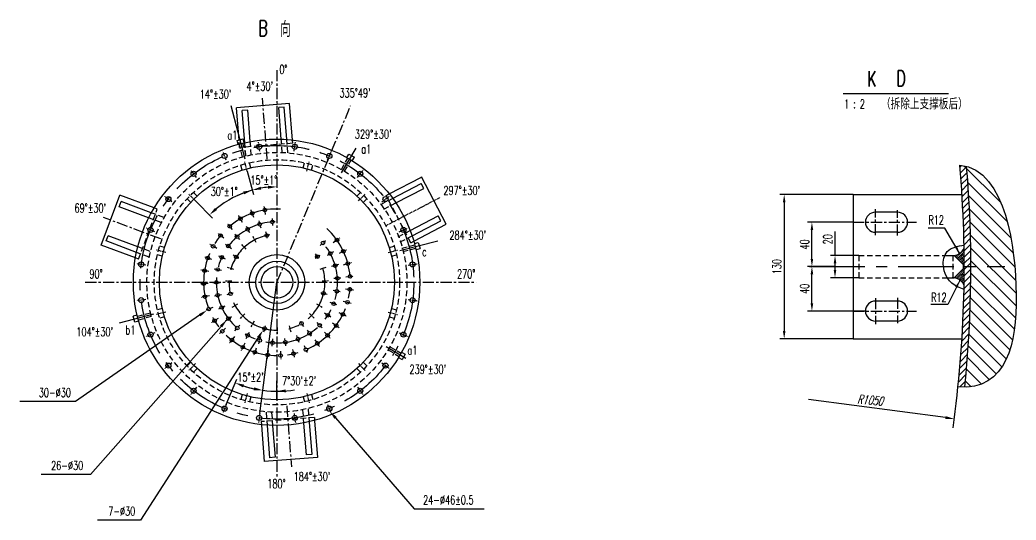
# Model space of a CAD drawing. Extents: x 2963 to 8481, y 2091 to 3069.
# Drawn here: x 3367.7 to 3816.3, y 2496.5 to 2721.8 of the extents above; entities that cross this region are included whole.
import ezdxf
from ezdxf.enums import TextEntityAlignment as Align

# ---------------------------------------------------------------- set-up
doc = ezdxf.new("R2010")
doc.units = 0
doc.header["$LTSCALE"] = 20
doc.header["$MEASUREMENT"] = 0
doc.linetypes.add('CENTER', pattern=[2, 1.25, -0.25, 0.25, -0.25])
doc.linetypes.add('HIDDEN2', pattern=[0.1875, 0.125, -0.0625])
doc.layers.get('0').update_dxf_attribs({"linetype": 'CONTINUOUS'})
for name, color, linetype in [('中心线', 1, 'CENTER'), ('标注线', 3, 'CONTINUOUS'), ('粗实线', 7, 'CONTINUOUS'), ('细实线', 3, 'CONTINUOUS'), ('虚线', 6, 'HIDDEN2')]:
    doc.layers.add(name, color=color, linetype=linetype)
doc.styles.add('HZ', font='romans.shx', dxfattribs={"width": 0.667, "bigfont": 'hztxt.shx'})
doc.styles.get("Standard").update_dxf_attribs({"font": 'TXT.SHX'})
doc.styles.add('TEXT', font='romans.shx', dxfattribs={"width": 0.667, "bigfont": 'hztxt3.shx'})
doc.dimstyles.get("Standard").update_dxf_attribs({"dimtxt": 0.18, "dimasz": 0.18, "dimexe": 0.18, "dimexo": 0.0625, "dimgap": 0.09, "dimtad": 0, "dimtih": 1, "dimtoh": 1, "dimdec": 4, "dimzin": 0, "dimdsep": 46, "dimtxsty": 'Standard', "dimcen": 0.09, "dimadec": 0, "dimazin": 0, "dimtfac": 1, "dimtdec": 4, "dimtofl": 0, "dimtmove": 0, "dimatfit": 3, "dimfxl": 0, "dimtolj": 1, "dimtzin": 0, "dimarcsym": 0})
doc.dimstyles.new('数字斜体-1', dxfattribs={"dimtxt": 4, "dimasz": 3.5, "dimexe": 2, "dimexo": 0, "dimgap": 1.3, "dimtad": 1, "dimdec": 3, "dimzin": 0, "dimdsep": 46, "dimtxsty": 'TEXT', "dimcen": 0, "dimclrd": 3, "dimclre": 3, "dimclrt": 3, "dimadec": 0, "dimazin": 0, "dimtol": 1, "dimtp": 10, "dimtm": 10, "dimtfac": 0.5, "dimtdec": 3, "dimtix": 1, "dimtmove": 0, "dimatfit": 3, "dimfxl": 0, "dimtolj": 1, "dimtzin": 0, "dimarcsym": 0})

# ---------------------------------------------------------------- blocks, each defined once
blk = doc.blocks.new('*X62')
at = {"color": 0}
for p, q in [((3237.6, 2877.46), (3221.12, 2893.94)), ((3240.49, 2868.91), (3222.81, 2886.59)), ((3242.18, 2861.56), (3223.21, 2880.53)), ((3243.26, 2854.83), (3223.54, 2874.55)), ((3243.94, 2848.49), (3223.8, 2868.63)), ((3244.32, 2842.45), (3223.99, 2862.79)), ((3244.51, 2836.61), (3224.11, 2857.01)), ((3244.5, 2830.96), (3224.17, 2851.29)), ((3244.26, 2825.55), (3224.17, 2845.64)), ((3243.76, 2820.39), (3224.11, 2840.04)), ((3242.92, 2815.57), (3223.99, 2834.5)), ((3241.7, 2811.13), (3223.81, 2829.02)), ((3240.11, 2807.07), (3223.58, 2823.59)), ((3238.08, 2803.44), (3223.3, 2818.22)), ((3235.57, 2800.3), (3222.97, 2812.9)), ((3232.55, 2797.66), (3222.58, 2807.62)), ((3228.91, 2795.64), (3222.15, 2802.4)), ((3224.37, 2794.52), (3221.67, 2797.22))]:
    blk.add_line(p, q, dxfattribs=at)
blk = doc.blocks.new('*X64')
at = {"color": 0}
for p, q in [((3235.88, 2970.01), (3236.61, 2970.73)), ((3236.1, 2967.4), (3238.88, 2970.18)), ((3236.3, 2964.77), (3239.09, 2967.56)), ((3236.49, 2962.14), (3239.3, 2964.94)), ((3236.67, 2959.49), (3239.49, 2962.3)), ((3236.84, 2956.83), (3239.67, 2959.66)), ((3237, 2954.15), (3239.84, 2957)), ((3237.14, 2951.47), (3239.99, 2954.32)), ((3237.27, 2948.77), (3240.13, 2951.63)), ((3237.38, 2946.05), (3240.26, 2948.93)), ((3237.48, 2943.33), (3240.38, 2946.22)), ((3237.57, 2940.59), (3240.48, 2943.49)), ((3237.64, 2937.83), (3240.57, 2940.75)), ((3237.7, 2935.06), (3240.64, 2938)), ((3237.75, 2932.28), (3240.7, 2935.23)), ((3237.78, 2929.48), (3240.75, 2932.45)), ((3237.79, 2926.67), (3240.78, 2929.65)), ((3237.8, 2923.84), (3239.14, 2925.18)), ((3239.14, 2925.18), (3240.79, 2926.84)), ((3237.75, 2918.14), (3240.78, 2921.17)), ((3237.78, 2921), (3240.8, 2924.01)), ((3237.7, 2915.26), (3240.75, 2918.31)), ((3237.56, 2909.46), (3240.65, 2912.55)), ((3237.64, 2912.37), (3240.71, 2915.44)), ((3237.47, 2906.54), (3240.57, 2909.64)), ((3237.22, 2900.64), (3240.36, 2903.78)), ((3237.35, 2903.6), (3240.47, 2906.72)), ((3236.91, 2894.67), (3240.09, 2897.85)), ((3237.08, 2897.66), (3240.23, 2900.82)), ((3236.73, 2891.66), (3239.93, 2894.86)), ((3236.3, 2885.58), (3239.54, 2888.82)), ((3236.52, 2888.63), (3239.74, 2891.85)), ((3236.06, 2882.51), (3239.32, 2885.77)), ((3235.8, 2879.42), (3239.09, 2882.7)), ((3235.21, 2873.18), (3238.55, 2876.51)), ((3235.52, 2876.31), (3238.83, 2879.62)), ((3235.84, 2870.98), (3238.25, 2873.38))]:
    blk.add_line(p, q, dxfattribs=at)
blk = doc.blocks.new('*D66')
at = {"layer": '标注线', "color": 3, "lineweight": -2}
for p, q in [((3742.97, 2643.19), (3709.89, 2643.19)), ((3711.89, 2639.69), (3711.89, 2581.69)), ((3742.97, 2578.19), (3709.89, 2578.19))]:
    blk.add_line(p, q, dxfattribs=at)
at = {"layer": '标注线', "color": 3}
for points in [[(3711.31, 2639.69), (3712.47, 2639.69), (3711.89, 2643.19)], [(3711.31, 2581.69), (3712.47, 2581.69), (3711.89, 2578.19)]]:
    blk.add_solid(points, dxfattribs=at)
at = {"layer": '标注线', "color": 3, "insert": (3708.59, 2610.69), "char_height": 4, "attachment_point": 5, "rotation": 90, "style": 'TEXT'}
blk.add_mtext('\\A1;130', dxfattribs=at)
blk = doc.blocks.new('*D67')
at = {"layer": '标注线', "color": 3, "lineweight": -2}
for p, q in [((3742.97, 2630.69), (3722.38, 2630.69)), ((3724.38, 2614.19), (3724.38, 2627.19)), ((3724.38, 2610.69), (3722.38, 2610.69))]:
    blk.add_line(p, q, dxfattribs=at)
at = {"layer": '标注线', "color": 3}
for points in [[(3723.79, 2627.19), (3724.96, 2627.19), (3724.38, 2630.69)], [(3723.79, 2614.19), (3724.96, 2614.19), (3724.38, 2610.69)]]:
    blk.add_solid(points, dxfattribs=at)
at = {"layer": '标注线', "color": 3, "insert": (3721.08, 2620.69), "char_height": 4, "attachment_point": 5, "rotation": 90, "style": 'TEXT'}
blk.add_mtext('\\A1;40', dxfattribs=at)
blk = doc.blocks.new('*D68')
at = {"layer": '标注线', "color": 3, "lineweight": -2}
for p, q in [((3734.78, 2615.69), (3734.78, 2626.48)), ((3745.47, 2615.69), (3732.78, 2615.69)), ((3734.78, 2609.19), (3734.78, 2612.19)), ((3745.47, 2605.69), (3732.78, 2605.69))]:
    blk.add_line(p, q, dxfattribs=at)
at = {"layer": '标注线', "color": 3}
for points in [[(3734.2, 2612.19), (3735.36, 2612.19), (3734.78, 2615.69)], [(3734.2, 2609.19), (3735.36, 2609.19), (3734.78, 2605.69)]]:
    blk.add_solid(points, dxfattribs=at)
at = {"layer": '标注线', "color": 3, "insert": (3731.48, 2623.02), "char_height": 4, "attachment_point": 5, "rotation": 90, "style": 'TEXT'}
blk.add_mtext('\\A1;20', dxfattribs=at)
blk = doc.blocks.new('*D69')
at = {"layer": '标注线', "color": 3, "lineweight": -2}
for p, q in [((3734.78, 2610.69), (3722.38, 2610.69)), ((3724.38, 2594.19), (3724.38, 2607.19)), ((3748.47, 2590.69), (3722.38, 2590.69))]:
    blk.add_line(p, q, dxfattribs=at)
at = {"layer": '标注线', "color": 3}
for points in [[(3723.79, 2607.19), (3724.96, 2607.19), (3724.38, 2610.69)], [(3723.79, 2594.19), (3724.96, 2594.19), (3724.38, 2590.69)]]:
    blk.add_solid(points, dxfattribs=at)
at = {"layer": '标注线', "color": 3, "insert": (3721.08, 2600.69), "char_height": 4, "attachment_point": 5, "rotation": 90, "style": 'TEXT'}
blk.add_mtext('\\A1;40', dxfattribs=at)

msp = doc.modelspace()

# ---------------------------------------------------------------- hatches: boundary and pattern name
at = {"layer": '细实线'}
h = msp.add_hatch(dxfattribs=at)
h.set_pattern_fill('DOTS', color=256, scale=10, angle=45, style=0)
h.set_pattern_definition([(45, (-775.03076, 74.37134), (-0.22097087, 0.66291261), [0, -0.625])])
h.paths.add_polyline_path([(3792.9021, 2618.8138, -0.2423186), (3788.3888, 2615.6826), (3792.5619, 2611.5095, -0.00039233), (3792.5625, 2610.6856), (3792.9651, 2610.6856, 0.00387073)])
h.paths.add_polyline_path([(3792.9651, 2610.6856), (3792.5625, 2610.6856, -0.00039238), (3792.5618, 2609.8616), (3788.3858, 2605.6856), (3787.7997, 2605.6856), (3787.7997, 2605.6764, -0.26861551), (3792.9011, 2602.4935, 0.00390116)])

# ---------------------------------------------------------------- linework, layer by layer
at = {"layer": '中心线', "ltscale": 0.2}
for p, q in [((3483.481, 2699.2019), (3483.481, 2516.1139)), ((3479.1179, 2659.0639), (3476.954, 2686.5582)), ((3483.481, 2603.6256), (3516.6257, 2683.0943)), ((3752.9651, 2624.8777), (3752.9651, 2636.6232)), ((3762.9651, 2624.6993), (3762.9651, 2636.1689)), ((3431.2295, 2623.1616), (3405.3967, 2632.8201)), ((3742.9651, 2630.6856), (3771.5381, 2630.6856)), ((3397.1572, 2603.6256), (3573.2286, 2603.6256)), ((3752.9651, 2596.4934), (3752.9651, 2584.748)), ((3762.9651, 2596.6719), (3762.9651, 2585.2022)), ((3742.9651, 2590.6856), (3771.5381, 2590.6856)), ((3487.8577, 2548.0135), (3490.0216, 2520.5192))]:
    msp.add_line(p, q, dxfattribs=at)
at = {"layer": '中心线'}
for p, q in [((3469.1343, 2659.1002), (3462.9076, 2683.1768)), ((3512.4968, 2652.8847), (3519.1026, 2664.0992)), ((3538.7533, 2617.92), (3555.944, 2622.3658)), ((3723.2357, 2610.6856), (3811.2621, 2610.6856)), ((3427.887, 2589.248), (3412.4369, 2585.2524)), ((3479.5118, 2572.8331), (3479.0512, 2569.2593)), ((3532.6878, 2574.6406), (3541.4686, 2569.4683))]:
    msp.add_line(p, q, dxfattribs=at)
at = {"layer": '中心线', "ltscale": 0.05}
for p, q in [((3475.703, 2662.705), (3475.169, 2666.7615)), ((3491.2589, 2662.705), (3491.793, 2666.7615)), ((3460.6771, 2658.6789), (3459.1114, 2662.4589)), ((3506.2848, 2658.6789), (3507.8505, 2662.4589)), ((3470.064, 2653.6985), (3468.9471, 2657.8666)), ((3496.8979, 2653.6985), (3498.0148, 2657.8666)), ((3447.2053, 2650.9009), (3444.7146, 2654.1469)), ((3519.7566, 2650.9009), (3522.2473, 2654.1469)), ((3436.2056, 2639.9012), (3432.9597, 2642.392)), ((3446.8251, 2640.2815), (3443.7738, 2643.3327)), ((3520.1368, 2640.2815), (3523.1881, 2643.3327)), ((3530.7563, 2639.9012), (3534.0023, 2642.392)), ((3478.353, 2634.2465), (3477.7579, 2637.8004)), ((3532.6606, 2629.2269), (3557.1238, 2641.9616)), ((3468.0041, 2630.5403), (3466.2078, 2633.6641)), ((3473.0132, 2632.8551), (3471.7983, 2636.2475)), ((3463.4839, 2627.3754), (3461.163, 2630.1318)), ((3469.5695, 2628.9045), (3471.2096, 2625.9243)), ((3475.2489, 2631.2804), (3476.2194, 2628.02)), ((3481.3031, 2632.3973), (3481.5598, 2629.0052)), ((3428.4277, 2626.4294), (3424.6477, 2627.9952)), ((3459.5953, 2623.4602), (3456.8231, 2625.7622)), ((3464.5233, 2625.3779), (3466.7584, 2622.8134)), ((3474.0708, 2621.608), (3472.718, 2624.1929)), ((3479.1366, 2623.4509), (3478.5121, 2626.3008)), ((3538.5342, 2626.4294), (3542.3143, 2627.9952)), ((3456.4613, 2618.9184), (3453.3253, 2620.6933)), ((3460.3402, 2620.861), (3463.0684, 2618.829)), ((3469.6688, 2618.4964), (3467.6833, 2620.6341)), ((3505.4118, 2622.3763), (3502.8263, 2620.1657)), ((3508.847, 2621.5281), (3511.791, 2623.6059)), ((3433.4081, 2617.0426), (3429.24, 2618.1594)), ((3457.2106, 2615.5595), (3460.3077, 2614.1526)), ((3466.2412, 2614.3358), (3463.763, 2615.8754)), ((3500.7054, 2614.5397), (3502.8725, 2615.9129)), ((3508.8905, 2617.297), (3505.8948, 2615.6852)), ((3511.6156, 2616.7548), (3514.8809, 2618.2786)), ((3533.5538, 2617.0426), (3537.7219, 2618.1594)), ((3424.4015, 2611.4036), (3420.345, 2611.9376)), ((3454.1807, 2613.8936), (3450.7801, 2615.0853)), ((3511.2125, 2611.5953), (3507.943, 2610.6557)), ((3513.4955, 2611.5668), (3516.979, 2612.4885)), ((3542.5604, 2611.4036), (3546.6169, 2611.9376)), ((3452.8258, 2608.5444), (3449.2679, 2609.1153)), ((3455.2768, 2609.7148), (3458.6019, 2608.9969)), ((3464.0298, 2609.4196), (3461.2337, 2610.2525)), ((3502.8798, 2609.5923), (3505.6684, 2610.45)), ((3514.4272, 2606.1279), (3518.0189, 2606.4184)), ((3452.4392, 2603.0399), (3448.8364, 2602.9719)), ((3454.627, 2603.5928), (3458.0287, 2603.5967)), ((3463.1906, 2604.0946), (3460.2739, 2604.1621)), ((3503.7663, 2604.275), (3506.6823, 2604.3684)), ((3512.272, 2605.5308), (3508.8776, 2605.3062)), ((3453.0332, 2597.5538), (3449.4994, 2596.8491)), ((3455.2907, 2597.4724), (3458.6142, 2598.1978)), ((3463.7829, 2598.7366), (3460.9513, 2598.0338)), ((3503.2217, 2598.912), (3506.0595, 2598.2344)), ((3512.0208, 2599.3796), (3508.6561, 2599.8802)), ((3514.3814, 2600.61), (3517.9678, 2600.26)), ((3424.4015, 2595.8477), (3420.345, 2595.3136)), ((3457.2378, 2591.632), (3460.3317, 2593.046)), ((3465.7647, 2593.7235), (3463.218, 2592.3001)), ((3501.2845, 2593.8814), (3503.8438, 2592.4807)), ((3510.4704, 2593.4217), (3507.2885, 2594.6247)), ((3513.3595, 2595.1874), (3516.8273, 2594.208)), ((3542.5604, 2595.8477), (3546.6169, 2595.3136)), ((3433.4081, 2590.2086), (3429.24, 2589.0918)), ((3454.5889, 2592.2596), (3451.2357, 2590.9404)), ((3460.3795, 2586.3377), (3463.103, 2588.3758)), ((3468.9964, 2589.4089), (3466.9142, 2587.3653)), ((3498.0914, 2589.5383), (3500.1916, 2587.5132)), ((3507.6914, 2587.9283), (3504.8371, 2589.7789)), ((3511.3938, 2590.0312), (3514.6334, 2588.4535)), ((3533.5538, 2590.2086), (3537.7219, 2589.0918)), ((3457.0574, 2587.3244), (3453.9906, 2585.4324)), ((3464.5728, 2581.8303), (3466.802, 2584.3999)), ((3473.2499, 2586.0973), (3471.7792, 2583.5776)), ((3478.2251, 2584.0222), (3477.4696, 2581.2042)), ((3488.9109, 2584.0697), (3489.6914, 2581.2586)), ((3493.8675, 2586.189), (3495.3605, 2583.6824)), ((3503.8102, 2583.1495), (3501.4135, 2585.5635)), ((3508.5463, 2585.3046), (3511.4555, 2583.1782)), ((3428.4277, 2580.8218), (3424.6477, 2579.2561)), ((3460.3605, 2582.9041), (3457.6772, 2580.4991)), ((3469.627, 2578.3152), (3471.2603, 2581.2991)), ((3483.5712, 2583.3301), (3483.5842, 2580.4126)), ((3493.4903, 2576.5634), (3492.3102, 2579.7539)), ((3499.0036, 2579.3028), (3497.1735, 2582.1703)), ((3504.9071, 2581.1566), (3507.3938, 2578.5488)), ((3538.5342, 2580.8218), (3542.3143, 2579.2561)), ((3464.394, 2579.1384), (3462.1788, 2576.2964)), ((3469.0305, 2576.1462), (3467.3533, 2572.9569)), ((3475.3118, 2575.9522), (3476.2749, 2579.2148)), ((3481.3685, 2574.8491), (3481.6175, 2578.2417)), ((3487.5214, 2575.0559), (3487.045, 2578.4242)), ((3495.7344, 2575.0987), (3497.1566, 2571.7878)), ((3500.591, 2577.7185), (3502.5768, 2574.7116)), ((3474.1233, 2574.0221), (3473.0373, 2570.5862)), ((3485.0257, 2572.6168), (3485.205, 2569.0178)), ((3490.4908, 2573.38), (3491.3044, 2569.8697)), ((3436.2056, 2567.35), (3432.9597, 2564.8593)), ((3446.8251, 2566.9697), (3443.7738, 2563.9185)), ((3520.1368, 2566.9697), (3523.1881, 2563.9185)), ((3530.7563, 2567.35), (3534.0023, 2564.8593)), ((3447.2053, 2556.3503), (3444.7146, 2553.1043)), ((3470.064, 2553.5527), (3468.9471, 2549.3847)), ((3496.8979, 2553.5527), (3498.0148, 2549.3847)), ((3519.7566, 2556.3503), (3522.2473, 2553.1043)), ((3460.6771, 2548.5724), (3459.1114, 2544.7923)), ((3506.2848, 2548.5724), (3507.8505, 2544.7923)), ((3475.703, 2544.5462), (3475.169, 2540.4897)), ((3491.2589, 2544.5462), (3491.793, 2540.4897))]:
    msp.add_line(p, q, dxfattribs=at)
at = {"layer": '中心线'}
msp.add_circle((3483.481, 2603.6256), 61.625, dxfattribs=at)
for radius, start, end in [(33.02, 87.317372, 47.298414), (27.305, 91.642849, 43.04606), (21.59, 98.564422, 36.252363)]:
    msp.add_arc((3483.481, 2603.6256), radius, start, end, dxfattribs=at)
at = {"layer": '标注线', "color": 3}
for p, q in [((3470.064, 2653.6985), (3472.865, 2643.2449)), ((3446.8251, 2640.2815), (3454.5194, 2632.5872)), ((3460.6771, 2548.5724), (3465.4079, 2559.9933)), ((3483.481, 2550.6756), (3483.4171, 2559.2115)), ((3784.5045, 2542.6564), (3722.8973, 2550.7702))]:
    msp.add_line(p, q, dxfattribs=at)
for centre, radius, start, end in [((3483.481, 2603.6256), 42.9578, 105, 129.662996), ((3483.481, 2603.6256), 42.9578, 110.337004, 114.334744), ((3483.481, 2603.6256), 43.0169, 95.329664, 99.670336), ((3483.5007, 2603.7755), 49.2273, 252.156894, 257.843106), ((3483.481, 2603.6256), 49.0761, 253.157506, 257.828753), ((3483.481, 2603.6256), 49.0761, 262.5, 279.342494)]:
    msp.add_arc(centre, radius, start, end, dxfattribs=at)
for points in [[(3476.3974, 2645.38), (3476.1126, 2646.6826), (3472.3474, 2645.1768)], [(3479.4543, 2647.1225), (3479.5163, 2645.7906), (3483.481, 2646.6425)], [(3468.349, 2644.5409), (3468.7537, 2643.2704), (3472.3627, 2645.1197)], [(3456.5112, 2636.2022), (3455.6133, 2637.1879), (3453.1052, 2634.0014)], [(3468.187, 2556.2903), (3468.6468, 2557.5419), (3464.6622, 2558.2954)], [(3473.2479, 2556.3095), (3473.0201, 2554.9958), (3477.0752, 2554.9694)], [(3487.5048, 2554.0464), (3487.4505, 2555.3786), (3483.481, 2554.5495)], [(3784.4175, 2541.9954), (3784.5916, 2543.3173), (3788.4703, 2542.1341)]]:
    msp.add_solid(points, dxfattribs=at)
at = {"layer": '粗实线'}
for p, q in [((3489.1763, 2684.206), (3465.2166, 2682.2697)), ((3486.8021, 2682.5092), (3484.3102, 2682.3078)), ((3487.9472, 2667.9587), (3486.8021, 2682.5092)), ((3490.4732, 2667.7265), (3489.1763, 2684.206)), ((3466.3986, 2667.7318), (3465.2542, 2682.2728)), ((3470.3556, 2681.1801), (3467.8638, 2680.9788)), ((3469.0018, 2666.5187), (3467.8638, 2680.9788)), ((3471.4693, 2667.0296), (3470.3556, 2681.1801)), ((3485.4291, 2668.0908), (3484.3102, 2682.3078)), ((3465.4958, 2667.4777), (3468.2398, 2668.2502)), ((3465.9442, 2665.744), (3465.4958, 2667.4777)), ((3468.7052, 2666.4505), (3468.2398, 2668.2502)), ((3468.8212, 2660.3107), (3468.8212, 2660.3107)), ((3514.9389, 2659.8384), (3515.8478, 2661.3813)), ((3515.8478, 2661.3813), (3518.3343, 2659.9872)), ((3517.3909, 2658.3855), (3518.3343, 2659.9872)), ((3559.7341, 2629.7919), (3548.59, 2651.0904)), ((3534.0316, 2643.4692), (3548.6075, 2651.0569)), ((3535.5701, 2641.4516), (3548.436, 2648.1492)), ((3549.595, 2645.9341), (3548.436, 2648.1492)), ((3404.289, 2620.423), (3412.7544, 2642.9208)), ((3428.142, 2637.1273), (3412.7411, 2642.8855)), ((3537.0045, 2639.3799), (3549.595, 2645.9341)), ((3742.9651, 2643.1856), (3791.9581, 2643.1856)), ((3742.9651, 2643.1856), (3742.9651, 2578.1856)), ((3412.3853, 2637.6805), (3413.2657, 2640.0203)), ((3425.6807, 2632.7095), (3412.3853, 2637.6805)), ((3426.8519, 2634.9406), (3413.2657, 2640.0203)), ((3543.4359, 2626.9445), (3556.0855, 2633.5295)), ((3557.2446, 2631.3144), (3556.0855, 2633.5295)), ((3762.9651, 2635.1856), (3752.9651, 2635.1856)), ((3544.2982, 2624.5749), (3557.2446, 2631.3144)), ((3545.0715, 2622.159), (3559.7341, 2629.7919)), ((3406.5744, 2622.2375), (3407.4549, 2624.5773)), ((3420.8128, 2619.583), (3407.4549, 2624.5773)), ((3530.96, 2625.7088), (3530.96, 2625.7088)), ((3762.9651, 2626.1856), (3752.9651, 2626.1856)), ((3419.7725, 2614.6339), (3404.289, 2620.423)), ((3420.2457, 2617.126), (3406.5744, 2622.2375)), ((3545.3972, 2621.1101), (3547.1308, 2621.5585)), ((3547.1308, 2621.5585), (3547.9033, 2618.8145)), ((3546.1036, 2618.3491), (3547.9033, 2618.8145)), ((3784.2575, 2615.6856), (3788.3858, 2615.6856)), ((3788.3858, 2615.6856), (3792.5619, 2611.5095)), ((3547.2661, 2613.9317), (3547.2661, 2613.9317)), ((3788.3858, 2605.6856), (3792.5618, 2609.8616)), ((3785.2786, 2605.6856), (3788.3858, 2605.6856)), ((3762.9651, 2595.1856), (3752.9651, 2595.1856)), ((3420.5366, 2588.819), (3418.737, 2588.3536)), ((3419.5095, 2585.6096), (3418.737, 2588.3536)), ((3421.2431, 2586.0579), (3419.5095, 2585.6096)), ((3762.9651, 2586.1856), (3752.9651, 2586.1856)), ((3422.3751, 2581.6327), (3422.3751, 2581.6327)), ((3742.9651, 2578.1856), (3791.9581, 2578.1856)), ((3539.6366, 2572.2012), (3541.1843, 2571.2896)), ((3541.1843, 2571.2896), (3539.7903, 2568.803)), ((3538.1886, 2569.7465), (3539.7903, 2568.803)), ((3476.5054, 2539.3131), (3477.7954, 2522.9216)), ((3479.0324, 2539.068), (3480.1704, 2524.6079)), ((3481.5494, 2538.9494), (3482.6631, 2524.7988)), ((3495.5034, 2540.085), (3496.6223, 2525.868)), ((3497.9698, 2540.6095), (3499.115, 2526.0589)), ((3500.4284, 2541.2339), (3501.7254, 2524.7545)), ((3499.115, 2526.0589), (3496.6223, 2525.868)), ((3501.7254, 2524.7545), (3477.7578, 2522.9187)), ((3482.6631, 2524.7988), (3480.1704, 2524.6079))]:
    msp.add_line(p, q, dxfattribs=at)
msp.add_lwpolyline([(3790.9714, 2656.3946), (3794.825, 2655.6267), (3798.2555, 2654.0913), (3801.2903, 2651.8785), (3803.9567, 2649.0784), (3806.2822, 2645.7811), (3808.294, 2642.0768), (3810.0197, 2638.0556), (3811.4866, 2633.8076), (3812.7203, 2629.4138), (3813.7397, 2624.9188), (3814.5618, 2620.3581), (3815.2037, 2615.7672), (3815.6826, 2611.1815), (3816.0155, 2606.6366), (3816.2196, 2602.1679), (3816.3118, 2597.8109), (3816.3028, 2593.5961), (3816.1768, 2589.5345), (3815.9114, 2585.6318), (3815.4842, 2581.8941), (3814.873, 2578.3272), (3814.0553, 2574.9371), (3813.0087, 2571.7296), (3811.711, 2568.7107), (3810.1409, 2565.895), (3808.2814, 2563.332), (3806.1168, 2561.0798), (3803.6312, 2559.1966), (3800.8089, 2557.7406), (3797.6339, 2556.7698), (3794.0906, 2556.3426), (3790.1631, 2556.517)], dxfattribs=at)
for centre, radius in [((3483.3094, 2603.6256), 64.5), ((3475.4373, 2664.7234), 1.15), ((3491.5246, 2664.7234), 1.15), ((3459.8981, 2660.5597), 1.15), ((3507.0638, 2660.5597), 1.15), ((3483.481, 2603.6256), 52.95), ((3445.966, 2652.516), 1.15), ((3520.9959, 2652.516), 1.15), ((3434.5906, 2641.1405), 1.15), ((3532.3714, 2641.1405), 1.15), ((3472.3481, 2634.7123), 0.815), ((3478.0272, 2636.1921), 0.815), ((3462.2133, 2628.8844), 0.815), ((3467.0207, 2632.2505), 0.815), ((3475.6908, 2629.7958), 0.815), ((3481.42, 2630.8527), 0.815), ((3426.5469, 2627.2085), 1.15), ((3458.0776, 2624.7204), 0.815), ((3465.5411, 2624.2101), 0.815), ((3470.3163, 2627.5475), 0.815), ((3478.8595, 2624.7152), 0.815), ((3540.415, 2627.2085), 1.15), ((3454.7445, 2619.8901), 0.815), ((3461.5825, 2619.9358), 0.815), ((3504.2345, 2621.3697), 0.815), ((3510.4587, 2622.6656), 0.815), ((3452.319, 2614.546), 0.815), ((3458.6208, 2614.9189), 0.815), ((3465.1418, 2615.0188), 0.815), ((3483.481, 2603.6256), 12.5), ((3501.7181, 2615.1814), 0.815), ((3507.5264, 2616.5631), 0.815), ((3513.4032, 2617.5891), 0.815), ((3422.3832, 2611.6693), 1.15), ((3483.481, 2603.6256), 9.525), ((3483.481, 2603.6256), 7.1), ((3509.7237, 2611.1675), 0.815), ((3515.4026, 2612.0714), 0.815), ((3544.5787, 2611.6693), 1.15), ((3450.878, 2608.857), 0.815), ((3456.7909, 2609.3879), 0.815), ((3510.7264, 2605.4285), 0.815), ((3516.3935, 2606.2869), 0.815), ((3450.4668, 2603.0027), 0.815), ((3456.176, 2603.5946), 0.815), ((3451.0985, 2597.1681), 0.815), ((3456.8041, 2597.8027), 0.815), ((3462.5267, 2598.4248), 0.815), ((3504.4806, 2598.6114), 0.815), ((3510.4887, 2599.6075), 0.815), ((3516.3448, 2600.4184), 0.815), ((3422.3832, 2595.5819), 1.15), ((3458.6466, 2592.2759), 0.815), ((3509.0215, 2593.9695), 0.815), ((3515.258, 2594.6512), 0.815), ((3544.5787, 2595.5819), 1.15), ((3452.7532, 2591.5374), 0.815), ((3506.3917, 2588.771), 0.815), ((3513.1674, 2589.1675), 0.815), ((3455.3785, 2586.2886), 0.815), ((3461.6196, 2587.2657), 0.815), ((3465.5879, 2583.0004), 0.815), ((3494.5298, 2585.077), 0.815), ((3502.7189, 2584.2487), 0.815), ((3510.139, 2584.1405), 0.815), ((3426.5469, 2580.0427), 1.15), ((3458.8915, 2581.5875), 0.815), ((3470.3707, 2579.6739), 0.815), ((3477.89, 2582.7721), 0.815), ((3498.1703, 2580.6085), 0.815), ((3506.2685, 2579.729), 0.815), ((3540.415, 2580.0427), 1.15), ((3463.1813, 2577.5825), 0.815), ((3468.1123, 2574.4002), 0.815), ((3475.7503, 2577.4378), 0.815), ((3481.4819, 2576.3939), 0.815), ((3487.3045, 2576.5896), 0.815), ((3492.953, 2578.0162), 0.815), ((3501.6782, 2576.0724), 0.815), ((3473.5288, 2572.1411), 0.815), ((3479.2597, 2570.8766), 0.815), ((3485.1239, 2570.6465), 0.815), ((3490.9362, 2571.4582), 0.815), ((3496.513, 2573.2861), 0.815), ((3434.5906, 2566.1107), 1.15), ((3532.3714, 2566.1107), 1.15), ((3445.966, 2554.7352), 1.15), ((3520.9959, 2554.7352), 1.15), ((3459.8981, 2546.6915), 1.15), ((3475.4373, 2542.5278), 1.15), ((3491.5246, 2542.5278), 1.15), ((3507.0638, 2546.6915), 1.15)]:
    msp.add_circle(centre, radius, dxfattribs=at)
for centre, radius, start, end in [((3267.9651, 2610.6856), 525, 352.047066, 4.994763), ((3267.9651, 2610.6856), 528, 354.097008, 4.899813), ((3752.9651, 2630.6856), 4.5, 90, 270), ((3762.9651, 2630.6856), 4.5, 270, 90), ((3787.6047, 2621.6312), 6, 277.508802, 331.993913), ((3267.5625, 2610.7182), 525, 359.90651, 0.086351), ((3787.6019, 2599.6796), 6, 27.968205, 90), ((3752.9651, 2590.6856), 4.5, 90, 270), ((3762.9651, 2590.6856), 4.5, 270, 90)]:
    msp.add_arc(centre, radius, start, end, dxfattribs=at)
at = {"layer": '细实线', "color": 3}
for p, q in [((3738.4807, 2688.6664), (3785.8265, 2688.6664)), ((3475.703, 2544.5462), (3483.481, 2603.6256)), ((3448.6771, 2588.7813), (3392.7255, 2549.9126)), ((3458.3234, 2583.7756), (3399.5744, 2517.068)), ((3475.0806, 2578.7139), (3422.0321, 2496.4923)), ((3370.5394, 2549.9126), (3367.7384, 2549.9126)), ((3392.7255, 2549.9126), (3370.5394, 2549.9126)), ((3509.8661, 2542.5308), (3545.2894, 2501.5583)), ((3396.2504, 2517.068), (3377.2352, 2517.068)), ((3399.5744, 2517.068), (3396.2504, 2517.068)), ((3545.2894, 2501.5583), (3549.2894, 2501.5583)), ((3549.2894, 2501.5583), (3576.8551, 2501.5583)), ((3422.0321, 2496.4923), (3402.6497, 2496.4923))]:
    msp.add_line(p, q, dxfattribs=at)
msp.add_lwpolyline([(3792.8632, 2600.3438), (3790.6775, 2601.2253), (3788.8847, 2602.1917), (3787.4417, 2603.2248), (3786.3056, 2604.3066), (3785.4331, 2605.4189), (3784.7813, 2606.5436), (3784.3071, 2607.6625), (3783.9675, 2608.7576), (3783.726, 2609.8137), (3783.5736, 2610.8282), (3783.5077, 2611.8012), (3783.5258, 2612.7332), (3783.6255, 2613.6245), (3783.8043, 2614.4752), (3784.0598, 2615.2859), (3784.3894, 2616.0567), (3784.7974, 2616.7869), (3785.3155, 2617.4717), (3785.9818, 2618.1049), (3786.8347, 2618.6808), (3787.9124, 2619.1932), (3789.2531, 2619.6362), (3790.8953, 2620.0039), (3792.8772, 2620.2903)], dxfattribs=at)
for points in [[(3448.2967, 2589.3288), (3449.0574, 2588.2337), (3451.9622, 2591.0634)], [(3457.8231, 2584.2162), (3458.8237, 2583.335), (3460.9671, 2586.7774)], [(3474.5204, 2579.0754), (3475.6408, 2578.3525), (3477.2492, 2582.0751)], [(3509.3618, 2542.0948), (3510.3704, 2542.9668), (3507.25, 2545.5567)]]:
    msp.add_solid(points, dxfattribs=at)
at = {"layer": '虚线'}
for p, q in [((3466.6665, 2664.3282), (3466.3986, 2667.7318)), ((3468.0269, 2660.087), (3466.5228, 2665.9029)), ((3490.5916, 2666.2617), (3466.6665, 2664.3282)), ((3469.6155, 2660.5343), (3468.1213, 2666.3119)), ((3469.4773, 2660.4763), (3469.0018, 2666.5187)), ((3471.9417, 2661.0273), (3471.4693, 2667.0296)), ((3485.8985, 2662.1257), (3485.4291, 2668.0908)), ((3488.4188, 2661.967), (3487.9472, 2667.9587)), ((3490.5885, 2666.2614), (3490.4732, 2667.7265)), ((3467.8544, 2654.2173), (3467.2587, 2656.4404)), ((3471.7181, 2655.2525), (3471.1224, 2657.4757)), ((3495.2438, 2655.2525), (3495.8395, 2657.4757)), ((3499.1075, 2654.2173), (3499.7032, 2656.4404)), ((3512.4835, 2654.4877), (3515.4605, 2659.5415)), ((3513.9052, 2653.6503), (3516.88, 2658.7004)), ((3447.4806, 2642.4544), (3445.8531, 2644.0819)), ((3519.4813, 2642.4544), (3521.1088, 2644.0819)), ((3543.7693, 2621.4777), (3532.6413, 2642.7454)), ((3532.6859, 2642.7687), (3533.9895, 2643.4473)), ((3444.6522, 2639.626), (3443.0247, 2641.2534)), ((3522.3098, 2639.626), (3523.9372, 2641.2534)), ((3530.1939, 2638.6529), (3535.5701, 2641.4516)), ((3531.6639, 2636.5998), (3537.0045, 2639.3799)), ((3421.148, 2614.1163), (3429.6012, 2636.5817)), ((3432.5292, 2632.818), (3426.8519, 2634.9406)), ((3429.6012, 2636.5817), (3428.142, 2637.1273)), ((3431.3203, 2630.601), (3425.6807, 2632.7095)), ((3538.1284, 2624.1816), (3543.4359, 2626.9445)), ((3538.9671, 2621.7997), (3544.2982, 2624.5749)), ((3432.8893, 2619.2522), (3430.6662, 2619.8478)), ((3534.0726, 2619.2522), (3536.2957, 2619.8478)), ((3539.7402, 2619.0274), (3545.556, 2620.5315)), ((3543.7679, 2621.4804), (3545.0715, 2622.159)), ((3425.8752, 2615.0212), (3420.2457, 2617.126)), ((3426.4174, 2617.4876), (3420.8128, 2619.583)), ((3431.854, 2615.3885), (3429.6309, 2615.9841)), ((3535.1079, 2615.3885), (3537.331, 2615.9841)), ((3540.1874, 2617.4388), (3545.965, 2618.933)), ((3745.4651, 2615.6856), (3784.2307, 2615.6856)), ((3745.4651, 2615.6856), (3745.4651, 2605.6856)), ((3787.7997, 2615.6354), (3787.7997, 2605.6354)), ((3421.1491, 2614.1192), (3419.7725, 2614.6339)), ((3745.4651, 2605.6856), (3785.2786, 2605.6856)), ((3426.595, 2589.766), (3420.6752, 2588.2351)), ((3431.854, 2591.8628), (3429.6309, 2591.2671)), ((3535.1079, 2591.8628), (3537.331, 2591.2671)), ((3427.0081, 2588.1686), (3421.0842, 2586.6366)), ((3432.8893, 2587.9991), (3430.6662, 2587.4034)), ((3534.0726, 2587.9991), (3536.2957, 2587.4034)), ((3533.5056, 2573.2014), (3538.5035, 2570.2574)), ((3534.3431, 2574.623), (3539.3418, 2571.6785)), ((3444.6522, 2567.6252), (3443.0247, 2565.9978)), ((3522.3098, 2567.6252), (3523.9372, 2565.9978)), ((3447.4806, 2564.7968), (3445.8531, 2563.1694)), ((3519.4813, 2564.7968), (3521.1088, 2563.1694)), ((3467.8544, 2553.034), (3467.2587, 2550.8108)), ((3499.1075, 2553.034), (3499.7032, 2550.8108)), ((3471.7181, 2551.9987), (3471.1224, 2549.7756)), ((3495.2438, 2551.9987), (3495.8395, 2549.7756)), ((3478.5568, 2545.1104), (3479.0324, 2539.068)), ((3481.077, 2544.9517), (3481.5494, 2538.9494)), ((3495.0339, 2546.0501), (3495.5034, 2540.085)), ((3497.4983, 2546.6011), (3497.9698, 2540.6095)), ((3500.3162, 2542.6992), (3476.3831, 2540.8662)), ((3476.3831, 2540.8662), (3476.5054, 2539.3131)), ((3500.3131, 2542.699), (3500.4284, 2541.2339))]:
    msp.add_line(p, q, dxfattribs=at)
for radius in [58.55, 55.25]:
    msp.add_circle((3483.481, 2603.6256), radius, dxfattribs=at)

# ---------------------------------------------------------------- block references
at = {"layer": '细实线', "color": 3}
for name, p in [('*X64', (555.1681, -314.4984)), ('*X62', (571.7878, -237.9321))]:
    msp.add_blockref(name, p, dxfattribs=at)

# ---------------------------------------------------------------- texts
at = {"layer": '标注线', "color": 3}
for s, style, width, p in [("4%%d%%p30'", 'HZ', 0.67, (3469.7841, 2689.9524)), ("14%%D%%p30'", 'HZ', 0.67, (3448.7034, 2686.3827)), ("335%%d49'", 'HZ', 0.67, (3511.6429, 2686.941)), ("329%%D%%p30'", 'HZ', 0.67, (3518.5789, 2668.3811)), ("297%%D%%p30'", 'HZ', 0.67, (3558.4377, 2643.0099)), ("69%%d%%p30'", 'HZ', 0.67, (3392.3206, 2635.0871)), ('R12', 'TEXT', 0.667, (3776.8718, 2629.7114)), ("284%%D%%p30'", 'HZ', 0.67, (3561.1536, 2622.8452)), ('270%%D', 'HZ', 0.67, (3564.5556, 2605.3824)), ('R12', 'TEXT', 0.667, (3778.0542, 2594.8343)), ("104%%D%%p30'", 'HZ', 0.67, (3393.1569, 2579.3276)), ("239%%d%%p30'", 'HZ', 0.67, (3543.1607, 2562.4176)), ("7%%d30'%%p2'", 'HZ', 0.67, (3485.7876, 2557.2342)), ("184%%d%%p30'", 'HZ', 0.67, (3490.9712, 2514.1119)), ('180%%D', 'HZ', 0.67, (3479.1185, 2510.894))]:
    msp.add_text(s, height=4, dxfattribs=dict(at, style=style, width=width)).set_placement(p)
at = {"layer": '标注线', "color": 3, "style": 'HZ', "width": 0.67}
for s, p in [('15%%d%%p1%%d', (3477.5669, 2649.6721)), ('30%%d%%P1%%D', (3459.7176, 2644.5154))]:
    msp.add_text(s, height=4, dxfattribs=at).set_placement(p, align=Align.MIDDLE_CENTER)
at = {"layer": '标注线', "color": 3, "style": 'TEXT', "width": 0.667}
msp.add_text("15%%d%%p2'", height=4, dxfattribs=at).set_placement((3471.593, 2560.9141), align=Align.MIDDLE)
at = {"layer": '标注线', "color": 3, "style": 'TEXT', "oblique": 15, "width": 0.667}
msp.add_text('R1050', height=4, rotation=355.094644, dxfattribs=at).set_placement((3750.6458, 2550.5387), align=Align.MIDDLE)
at = {"layer": '细实线', "color": 3}
for s, height, style, width, p in [('B', 7, 'TEXT', 0.667, (3475.1072, 2714.5769)), ('向', 7, 'HZ', 0.67, (3484.9317, 2714.098)), ('0%%d', 4, 'HZ', 0.67, (3484.5535, 2697.5666)), ('K', 7, 'TEXT', 0.667, (3749.2929, 2691.8128)), ('D', 7, 'TEXT', 0.667, (3762.4513, 2692.0322)), ('（拆除上支撑板后）', 5, 'TEXT', 0.667, (3755.5077, 2681.5263)), ('1 : 2', 4, 'TEXT', 0.667, (3738.8928, 2681.9747)), ('a1', 4, 'HZ', 0.67, (3461.1522, 2667.921)), ('a1', 4, 'HZ', 0.67, (3521.4534, 2661.6593)), ('c', 4, 'HZ', 0.67, (3548.8333, 2615.3741)), ('90%%d', 4, 'HZ', 0.67, (3399.0117, 2605.395)), ('b1', 4, 'HZ', 0.67, (3415.2607, 2580.1806)), ('a1', 4, 'HZ', 0.67, (3542.2082, 2571.0259))]:
    msp.add_text(s, height=height, dxfattribs=dict(at, style=style, width=width)).set_placement(p)
at = {"layer": '细实线', "color": 3, "style": 'HZ', "width": 0.67}
for s, p in [('30-%%c30', (3390.7069, 2553.9126)), ('26-%%c30', (3396.2504, 2521.068)), ('7-%%c30', (3419.6892, 2500.4923))]:
    msp.add_text(s, height=4, dxfattribs=at).set_placement(p, align=Align.MIDDLE_RIGHT)
msp.add_text('24-%%c46%%p0.5', height=4, dxfattribs=at).set_placement((3549.2894, 2505.5583), align=Align.MIDDLE_LEFT)

# ---------------------------------------------------------------- dimensions: what is measured, and where the dimension line sits
at = {"layer": '标注线', "color": 3}
for base, p1, p2, text, picture, middle in [((3711.8912, 2578.1856), (3742.9651, 2643.1856), (3742.9651, 2578.1856), '130', '*D66', (3708.5912, 2610.6856)), ((3724.3756, 2630.6856), (3724.3756, 2610.6856), (3742.9651, 2630.6856), '40', '*D67', (3721.0756, 2620.6856)), ((3724.3756, 2610.6856), (3748.4651, 2590.6856), (3734.7793, 2610.6856), '40', '*D69', (3721.0756, 2600.6856))]:
    dim = msp.add_linear_dim(base=base, p1=p1, p2=p2, angle=90, text=text, dimstyle='数字斜体-1', override={"dimtfac": 0.1}, dxfattribs=at)
    dim.commit()
    dim.dimension.update_dxf_attribs({"geometry": picture, "text_midpoint": middle})
dim = msp.add_linear_dim(base=(3734.7793, 2615.6856), p1=(3745.4651, 2605.6856), p2=(3745.4651, 2615.6856), angle=90, text='20', dimstyle='数字斜体-1', override={"dimtfac": 0.1}, dxfattribs=at)
dim.commit()
dim.dimension.update_dxf_attribs({"geometry": '*D68', "text_midpoint": (3734.7793, 2623.0157), "dimtype": 160})

# ---------------------------------------------------------------- leaders
at = {"layer": '标注线'}
for points in [[(3790.8941, 2616.7929), (3784.2163, 2628.0154), (3776.788, 2628.0154)], [(3790.9615, 2604.4591), (3785.5245, 2593.678), (3777.9709, 2593.678)]]:
    msp.add_leader(points, dimstyle='Standard', override={"dimtxt": 4, "dimasz": 3.5, "dimexe": 2, "dimexo": 0, "dimgap": 1.3, "dimtad": 0, "dimtih": 0, "dimtoh": 0, "dimdec": 3, "dimtxsty": 'TEXT', "dimcen": 0, "dimclrd": 3, "dimclre": 3, "dimclrt": 3, "dimtol": 1, "dimtp": 10, "dimtm": 10, "dimtfac": 0.1, "dimtdec": 3, "dimtix": 1, "dimtofl": 1}, dxfattribs=at)

doc.saveas('drawing.dxf')
